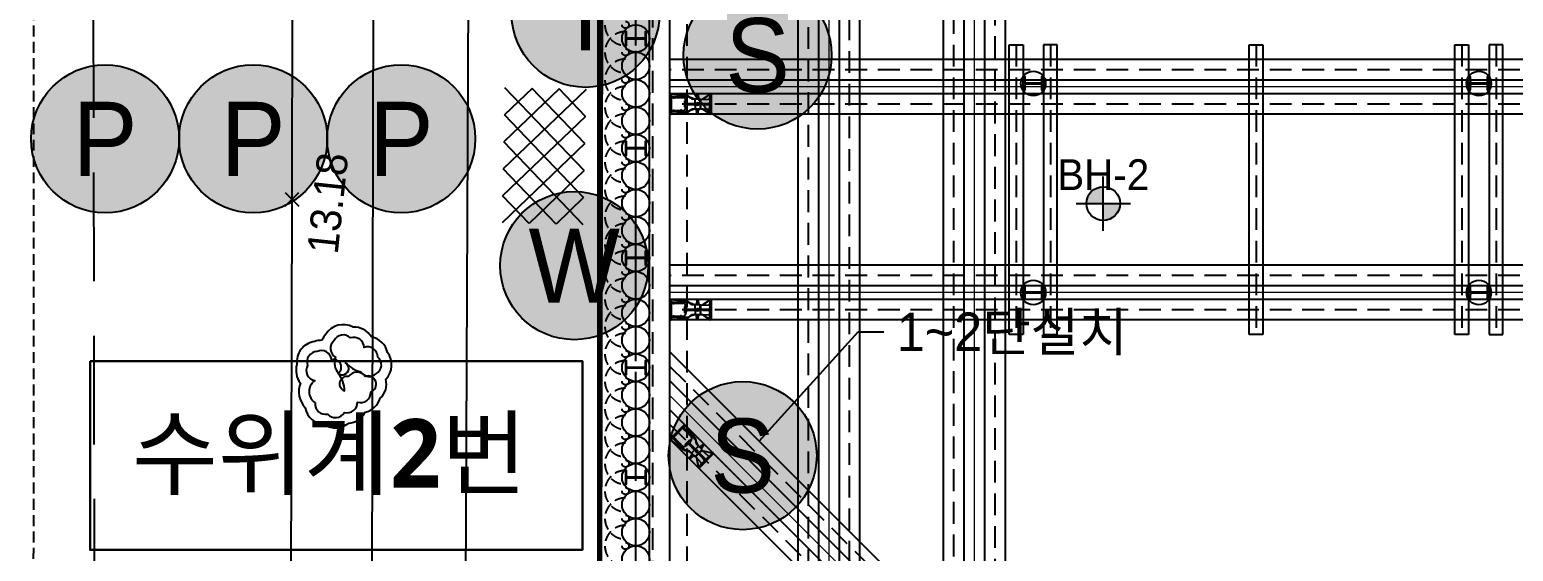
# Model space of a CAD drawing. Header units: millimetres. Extents: x 1073475 to 2890243, y -1340830 to -367733.
# Drawn here: x 2496583 to 2518226, y -418822 to -411214 of the extents above; entities that cross this region are included whole.
import ezdxf
from ezdxf.enums import TextEntityAlignment as Align
from ezdxf.xclip import XClip

# ---------------------------------------------------------------- set-up
doc = ezdxf.new("R2010")
doc.units = ezdxf.units.MM
doc.header["$LTSCALE"] = 50
doc.header["$XCLIPFRAME"] = 2
doc.header["$PDMODE"] = 3
doc.header["$PDSIZE"] = 100
for name, pattern in [('CENTER2', [28.575, 19.05, -3.175, 3.175, -3.175]), ('HIDDEN', [9.525, 6.35, -3.175]), ('HIDDEN2', [4.7625, 3.175, -1.5875]), ('PHANTOM', [63.5, 31.75, -6.35, 6.35, -6.35, 6.35, -6.35])]:
    doc.linetypes.add(name, pattern=pattern)
doc.layers.add('_0', color=7, linetype='Continuous', lineweight=0)
for name, color, linetype in [('C-DIM', 7, 'Continuous'), ('CEN', 1, 'CENTER2'), ('CIP', 1, 'Continuous'), ('H-BEAM', 5, 'Continuous'), ('H-BEAM-상부', 173, 'Continuous'), ('HPILE-300x200', 3, 'Continuous'), ('NO', 2, 'Continuous'), ('POST PILE', 6, 'Continuous'), ('SGR', 8, 'Continuous'), ('ST-CEN', 1, 'HIDDEN'), ('ST-CEN(상부 H-BEAM)', 1, 'HIDDEN'), ('ST-CEN(하부 H-BEAM)', 1, 'HIDDEN'), ('STRUT', 3, 'Continuous'), ('WALE-1', 3, 'Continuous'), ('건축', 233, 'HIDDEN'), ('계측기 변형률계', 150, 'Continuous'), ('계측기 지중경사계', 97, 'Continuous'), ('계측기 지표침하계', 44, 'Continuous'), ('계측기 지하수위계', 70, 'Continuous'), ('단면', 4, 'Continuous'), ('대지경계선', 6, 'PHANTOM'), ('도로', 1, 'Continuous'), ('보도', 7, 'Continuous'), ('보도블럭', 7, 'Continuous'), ('연속지적도', 32, 'Continuous'), ('유압JACK', 2, 'Continuous'), ('자전거전용도로', 7, 'Continuous'), ('조경', 3, 'Continuous'), ('주상도', 7, 'Continuous'), ('지하지장물_열수송관로', 6, 'HIDDEN2'), ('차선', 7, 'HIDDEN2'), ('측량점_높이', 8, 'Continuous'), ('측량점_심볼', 7, 'Continuous'), ('현황', 9, 'Continuous'), ('화단경계', 3, 'Continuous')]:
    doc.layers.add(name, color=color, linetype=linetype)
doc.styles.get("Standard").update_dxf_attribs({"font": ''})
doc.styles.add('굴림체', font='')
doc.styles.add('돋움', font='')
doc.styles.add('로고', font='malgunbd.ttf')
doc.styles.get('Standard').set_extended_font_data('Dotum')
doc.styles.get('굴림체').set_extended_font_data('Dotum')
doc.styles.get('돋움').set_extended_font_data('Dotum')
doc.linetypes.add('WATER_LINE', pattern='A,12.7,-5.08,["WATER",Standard,S=2.54,R=0,X=-2.54,Y=-1.27],-6.35', length=24.13)
doc.dimstyles.new('SAM-200-지시선', dxfattribs={"dimscale": 0.1, "dimtxt": 300, "dimasz": 360, "dimexe": 70, "dimexo": 0, "dimgap": 100, "dimtad": 1, "dimdec": 0, "dimzin": 0, "dimdsep": 46, "dimlunit": 6, "dimtxsty": '돋움', "dimcen": 100, "dimclrd": 1, "dimclre": 1, "dimclrt": 256, "dimadec": 0, "dimazin": 0, "dimtfac": 1, "dimtdec": 0, "dimtix": 1, "dimtmove": 2, "dimatfit": 3, "dimfxl": 70, "dimtolj": 1, "dimtzin": 0, "dimlwd": -1, "dimlwe": -1, "dimarcsym": 0})

# ---------------------------------------------------------------- blocks, each defined once
blk = doc.blocks.new('A$405090834614')
at = {"layer": '도로', "color": 251}
for p, q in [((159062, 159953), (148322, 158834)), ((148322, 158834), (140195, 157992))]:
    blk.add_line(p, q, dxfattribs=at)
at = {"layer": '보도', "color": 251}
blk.add_line((152284, 154699), (138309, 153245), dxfattribs=at)
at = {"layer": '보도블럭', "color": 251}
for p, q in [((148403, 154571), (149483, 155848)), ((148796, 154604), (149876, 155881)), ((149189, 154636), (150269, 155914)), ((150335, 155128), (149483, 155848)), ((150302, 155521), (149876, 155881)), ((149582, 154669), (148304, 155749)), ((148337, 155357), (148697, 155782)), ((148370, 154964), (149090, 155815)), ((149975, 154702), (148697, 155782)), ((150368, 154735), (149090, 155815)), ((149582, 154669), (150302, 155521)), ((149189, 154636), (148337, 155357)), ((149975, 154702), (150335, 155128)), ((148796, 154604), (148370, 154964))]:
    blk.add_line(p, q, dxfattribs=at)
at = {"layer": '연속지적도', "color": 251}
for p, q in [((138278, 153274), (161008, 155684)), ((161008, 155684), (138278, 153274))]:
    blk.add_line(p, q, dxfattribs=at)
at = {"layer": '자전거전용도로', "color": 251}
blk.add_line((140415, 155454), (151998, 156633), dxfattribs=at)
at = {"layer": '조경', "color": 251}
for points in [[(145320, 158319, 0.346815), (145106, 158017, 0.330985), (145166, 157666, 0.257815), (145347, 157442, 0.268393), (145574, 157247, 0.287741), (145858, 157195, 0.374085), (146249, 157211, 0.296108), (146449, 157467, 0.276004), (146563, 157750, 0.397465), (146418, 158133, 0.08978), (146324, 158182, 0.089366), (146296, 158284, 0.417873), (145935, 158507, 0.244957), (145671, 158428, 0.283849)], [(145406, 158181, 0.520567), (145264, 157984, 0.520567), (145313, 157745, 0.520567), (145484, 157572, 0.520567), (145649, 157393, 0.997573), (145867, 157500, 0.520567), (145838, 157741, 0.940956), (145626, 157776, 0.176046), (145869, 157893, 1.063971), (146034, 157804, 0.138397), (145927, 157568, 0.467806), (145925, 157340, 0.520567), (146167, 157346, 0.520567), (146285, 157558, 0.520567), (146402, 157770, 0.520567), (146338, 158004, 0.520567), (146099, 157957, 0.258914), (145869, 157893, 0.824029), (146056, 158012, 0.520567), (146153, 158235, 0.520567), (145939, 158350, 0.520567), (145731, 158224, 0.520567), (145406, 158181)]]:
    blk.add_lwpolyline(points, format="xyb", close=True, dxfattribs=at)
at = {"layer": '지하지장물_열수송관로', "color": 251, "ltscale": 10}
blk.add_lwpolyline([(216367, 190058), (198477, 187793), (198622, 185962), (196548, 185528), (196500, 184227), (192401, 184034), (193108, 166565), (46886, 150822)], dxfattribs=at)
at = {"layer": '차선', "color": 251}
blk.add_line((212341, 169387), (137441, 161475), dxfattribs=at)
at = {"layer": '측량점_심볼', "color": 251}
for p in [(148322, 158834), (148337, 150260)]:
    blk.add_point(p, dxfattribs=at)
at = {"layer": '화단경계', "color": 251}
blk.add_line((151883, 158016), (140273, 156812), dxfattribs=at)
at = {"layer": '측량점_높이', "color": 251, "style": '굴림체'}
for s, p in [('13.18', (148322, 158534)), ('13.58', (148337, 149960))]:
    blk.add_text(s, height=450, dxfattribs=at).set_placement(p, align=Align.TOP_CENTER)
blk = doc.blocks.new('A$412942629171')
at = {"layer": '계측기 지중경사계'}
blk.add_hatch(color=254, dxfattribs=at).paths.add_polyline_path([(-720, -720, 1), (720, -720, 1)])
blk.add_circle((0, -720), 720, dxfattribs=at)
at = {"layer": '계측기 지중경사계', "style": '돋움'}
blk.add_text('I', height=720, dxfattribs=at).set_placement((0, -720), align=Align.MIDDLE_CENTER)
blk = doc.blocks.new('A$417857393706')
at = {"layer": '계측기 지하수위계'}
blk.add_hatch(color=254, dxfattribs=at).paths.add_polyline_path([(-720, -720, 1), (720, -720, 1)])
blk.add_circle((0, -720), 720, dxfattribs=at)
at = {"layer": '계측기 지하수위계', "style": '돋움'}
blk.add_text('W', height=720, dxfattribs=at).set_placement((0, -720), align=Align.MIDDLE_CENTER)
blk = doc.blocks.new('A$41801442406')
at = {"layer": '계측기 지표침하계'}
blk.add_hatch(color=254, dxfattribs=at).paths.add_polyline_path([(-720, -720, 1), (720, -720, 1)])
blk.add_circle((0, -720), 720, dxfattribs=at)
at = {"layer": '계측기 지표침하계', "style": '돋움'}
blk.add_text('P', height=720, dxfattribs=at).set_placement((0, -720), align=Align.MIDDLE_CENTER)
blk = doc.blocks.new('A$418028669546')
at = {"layer": '계측기 변형률계'}
blk.add_hatch(color=254, dxfattribs=at).paths.add_polyline_path([(-720, -720, 1), (720, -720, 1)])
blk.add_circle((0, -720), 720, dxfattribs=at)
at = {"layer": '계측기 변형률계', "style": '돋움'}
blk.add_text('S', height=720, dxfattribs=at).set_placement((0, -720), align=Align.MIDDLE_CENTER)
blk = doc.blocks.new('A$C1D3235D9')
at = {"layer": 'SGR', "linetype": 'HIDDEN2'}
blk.add_circle((0, 0), 50, dxfattribs=at)
blk.add_arc((0, 0), 300, 0, 180, dxfattribs=at)
blk = doc.blocks.new('A$C7A8C1D28')
at = {"layer": '주상도'}
h = blk.add_hatch(color=8, dxfattribs=at)
h.paths.add_polyline_path([(-63725, -32897, 0.414214), (-63971, -33143), (-63725, -33143)])
h.paths.add_polyline_path([(-63725, -33143), (-63725, -33390, 0.414214), (-63478, -33143)])
at = {"layer": '_0', "color": 8}
for p, q in [((-65608, -16716), (-65608, -47766)), ((-67729, -18838), (-67729, -45645)), ((-39072, -31441), (-70045, -31441)), ((-39072, -34441), (-70045, -34441)), ((-70045, -35941), (-56245, -49741))]:
    blk.add_line(p, q, dxfattribs=at)
at = {"layer": 'CEN', "color": 8, "ltscale": 1.5}
blk.add_line((-70545, -43536), (-70545, -20946), dxfattribs=at)
at = {"layer": 'CIP', "color": 8}
for centre in [(-70545, -30736), (-70545, -31136), (-70545, -31536), (-70545, -31936), (-70545, -32336), (-70545, -32736), (-70545, -33136), (-70545, -33536), (-70545, -33936), (-70545, -34336), (-70545, -34736), (-70545, -35136), (-70545, -35536), (-70545, -35936), (-70545, -36336), (-70545, -36736), (-70545, -37136), (-70545, -37536), (-70545, -37936), (-70545, -38336)]:
    blk.add_circle(centre, 200, dxfattribs=at)
at = {"layer": 'H-BEAM', "color": 8}
for p, q in [((-65095, -35055), (-65095, -30827)), ((-65095, -30827), (-64895, -30827)), ((-64895, -30827), (-64895, -35055)), ((-64595, -30827), (-64595, -35055)), ((-64395, -30827), (-64595, -30827)), ((-64395, -35055), (-64395, -30827)), ((-58595, -35055), (-58595, -30827)), ((-58595, -30827), (-58395, -30827)), ((-58395, -30827), (-58395, -35055)), ((-58095, -30827), (-58095, -35055)), ((-57895, -30827), (-58095, -30827)), ((-57895, -35055), (-57895, -30827)), ((-64895, -35055), (-65095, -35055)), ((-64595, -35055), (-64395, -35055)), ((-58395, -35055), (-58595, -35055)), ((-58095, -35055), (-57895, -35055))]:
    blk.add_line(p, q, dxfattribs=at)
at = {"layer": 'H-BEAM-상부', "color": 8}
for p, q in [((-61595, -35055), (-61595, -30827)), ((-61595, -30827), (-61395, -30827)), ((-61395, -30827), (-61395, -35055)), ((-61395, -35055), (-61595, -35055))]:
    blk.add_line(p, q, dxfattribs=at)
at = {"layer": 'HPILE-300x200', "color": 8}
for p, q in [((-70395, -30736), (-70695, -30736)), ((-70395, -32336), (-70695, -32336)), ((-70395, -33936), (-70695, -33936)), ((-70395, -35536), (-70695, -35536)), ((-70395, -37136), (-70695, -37136))]:
    blk.add_line(p, q, dxfattribs=at)
for points in [[(-70695, -30836), (-70681, -30836), (-70681, -30761, -0.414214), (-70661, -30741), (-70429, -30741, -0.414214), (-70409, -30761), (-70409, -30836), (-70395, -30836), (-70395, -30636), (-70409, -30636), (-70409, -30712, -0.414214), (-70429, -30732), (-70661, -30732, -0.414214), (-70681, -30712), (-70681, -30636), (-70695, -30636)], [(-70695, -32436), (-70681, -32436), (-70681, -32361, -0.414214), (-70661, -32341), (-70429, -32341, -0.414214), (-70409, -32361), (-70409, -32436), (-70395, -32436), (-70395, -32236), (-70409, -32236), (-70409, -32312, -0.414214), (-70429, -32332), (-70661, -32332, -0.414214), (-70681, -32312), (-70681, -32236), (-70695, -32236)], [(-70695, -34036), (-70681, -34036), (-70681, -33961, -0.414214), (-70661, -33941), (-70429, -33941, -0.414214), (-70409, -33961), (-70409, -34036), (-70395, -34036), (-70395, -33836), (-70409, -33836), (-70409, -33912, -0.414214), (-70429, -33932), (-70661, -33932, -0.414214), (-70681, -33912), (-70681, -33836), (-70695, -33836)], [(-70695, -35636), (-70681, -35636), (-70681, -35561, -0.414214), (-70661, -35541), (-70429, -35541, -0.414214), (-70409, -35561), (-70409, -35636), (-70395, -35636), (-70395, -35436), (-70409, -35436), (-70409, -35512, -0.414214), (-70429, -35532), (-70661, -35532, -0.414214), (-70681, -35512), (-70681, -35436), (-70695, -35436)], [(-70695, -37236), (-70681, -37236), (-70681, -37161, -0.414214), (-70661, -37141), (-70429, -37141, -0.414214), (-70409, -37161), (-70409, -37236), (-70395, -37236), (-70395, -37036), (-70409, -37036), (-70409, -37112, -0.414214), (-70429, -37132), (-70661, -37132, -0.414214), (-70681, -37112), (-70681, -37036), (-70695, -37036)]]:
    blk.add_lwpolyline(points, format="xyb", close=True, dxfattribs=at)
at = {"layer": 'POST PILE', "color": 8}
for p, q in [((-64595, -31391), (-64895, -31391)), ((-58095, -31391), (-58395, -31391)), ((-64595, -34441), (-64895, -34441)), ((-58095, -34441), (-58395, -34441))]:
    blk.add_line(p, q, dxfattribs=at)
for points in [[(-64895, -31291), (-64870, -31291), (-64870, -31362, 0.414214), (-64850, -31382), (-64640, -31382, 0.414214), (-64620, -31362), (-64620, -31291), (-64595, -31291), (-64595, -31491), (-64620, -31491), (-64620, -31421, 0.414214), (-64640, -31401), (-64850, -31401, 0.414214), (-64870, -31421), (-64870, -31491), (-64895, -31491)], [(-58395, -31291), (-58370, -31291), (-58370, -31362, 0.414214), (-58350, -31382), (-58140, -31382, 0.414214), (-58120, -31362), (-58120, -31291), (-58095, -31291), (-58095, -31491), (-58120, -31491), (-58120, -31421, 0.414214), (-58140, -31401), (-58350, -31401, 0.414214), (-58370, -31421), (-58370, -31491), (-58395, -31491)], [(-64895, -34341), (-64870, -34341), (-64870, -34412, 0.414214), (-64850, -34432), (-64640, -34432, 0.414214), (-64620, -34412), (-64620, -34341), (-64595, -34341), (-64595, -34541), (-64620, -34541), (-64620, -34471, 0.414214), (-64640, -34451), (-64850, -34451, 0.414214), (-64870, -34471), (-64870, -34541), (-64895, -34541)], [(-58395, -34341), (-58370, -34341), (-58370, -34412, 0.414214), (-58350, -34432), (-58140, -34432, 0.414214), (-58120, -34412), (-58120, -34341), (-58095, -34341), (-58095, -34541), (-58120, -34541), (-58120, -34471, 0.414214), (-58140, -34451), (-58350, -34451, 0.414214), (-58370, -34471), (-58370, -34541), (-58395, -34541)]]:
    blk.add_lwpolyline(points, format="xyb", close=True, dxfattribs=at)
for centre in [(-64745, -31391), (-58245, -31391), (-64745, -34441), (-58245, -34441)]:
    blk.add_circle(centre, 180, dxfattribs=at)
at = {"layer": 'ST-CEN', "color": 8}
for p, q in [((-65308, -16416), (-65308, -48066)), ((-65908, -17016), (-65908, -47466)), ((-67429, -18538), (-67429, -45945)), ((-68029, -19138), (-68029, -45345)), ((-39072, -31191), (-70045, -31191)), ((-39072, -31691), (-70045, -31691)), ((-39072, -34191), (-70045, -34191)), ((-39072, -34691), (-70045, -34691)), ((-70045, -35517), (-55821, -49741)), ((-70045, -36366), (-56669, -49741))]:
    blk.add_line(p, q, dxfattribs=at)
at = {"layer": 'ST-CEN(상부 H-BEAM)', "color": 8}
blk.add_line((-61495, -30827), (-61495, -35055), dxfattribs=at)
at = {"layer": 'ST-CEN(하부 H-BEAM)', "color": 8}
for p, q in [((-64995, -30827), (-64995, -35055)), ((-64495, -30827), (-64495, -35055)), ((-58495, -30827), (-58495, -35055)), ((-57995, -30827), (-57995, -35055))]:
    blk.add_line(p, q, dxfattribs=at)
at = {"layer": 'STRUT', "color": 8}
for p, q in [((-65158, -16266), (-65158, -48216)), ((-65458, -16566), (-65458, -47916)), ((-65758, -16866), (-65758, -47616)), ((-66058, -17166), (-66058, -47316)), ((-67279, -18388), (-67279, -46095)), ((-67579, -18688), (-67579, -45795)), ((-67879, -18988), (-67879, -45495)), ((-68179, -19288), (-68179, -45195)), ((-39072, -31041), (-70045, -31041)), ((-39072, -31341), (-70045, -31341)), ((-39072, -31541), (-70045, -31541)), ((-39072, -31841), (-70045, -31841)), ((-39072, -34041), (-70045, -34041)), ((-39072, -34341), (-70045, -34341)), ((-39072, -34541), (-70045, -34541)), ((-39072, -34841), (-70045, -34841)), ((-70045, -35305), (-55609, -49741)), ((-70045, -35729), (-56033, -49741)), ((-70045, -36153), (-56457, -49741)), ((-70045, -36578), (-56882, -49741))]:
    blk.add_line(p, q, dxfattribs=at)
at = {"layer": 'WALE-1', "color": 8}
for p, q in [((-70345, -43453), (-70345, -21029)), ((-70045, -43329), (-70045, -21153))]:
    blk.add_line(p, q, dxfattribs=at)
at = {"layer": '건축', "color": 8}
for p, q in [((-70295, -43433), (-70295, -21050)), ((-69795, -43226), (-69795, -21257))]:
    blk.add_line(p, q, dxfattribs=at)
blk.add_lwpolyline([(-38995, -50731), (-64002, -50731), (-71073, -43660), (-71073, -20799), (-65416, -15142), (-38995, -15142)], close=True, dxfattribs=at)
at = {"layer": '대지경계선', "color": 8}
for p, q in [((-71073, -43660), (-71073, -20799)), ((-70545, -43536), (-70545, -20946))]:
    blk.add_line(p, q, dxfattribs=at)
at = {"layer": '유압JACK', "color": 8}
for p, q in [((-70032, -31541), (-70045, -31541)), ((-70045, -31541), (-70045, -31841)), ((-70032, -31541), (-69811, -31567)), ((-70027, -31546), (-70027, -31566)), ((-70024, -31597), (-69846, -31597)), ((-70012, -31581), (-69801, -31581)), ((-69997, -31597), (-69997, -31601)), ((-69982, -31597), (-69982, -31601)), ((-69892, -31597), (-69892, -31601)), ((-69877, -31597), (-69877, -31601)), ((-69682, -31619), (-69750, -31596)), ((-69734, -31611), (-69746, -31599)), ((-69652, -31559), (-69656, -31605)), ((-69632, -31559), (-69628, -31605)), ((-69463, -31550), (-69574, -31623)), ((-69463, -31546), (-69463, -31603)), ((-69463, -31546), (-69463, -31691)), ((-69463, -31546), (-69463, -31667)), ((-69445, -31541), (-69458, -31541)), ((-69445, -31541), (-69445, -31841)), ((-69445, -31841), (-69445, -31541)), ((-70032, -31841), (-69811, -31815)), ((-70027, -31600), (-70027, -31782)), ((-70024, -31785), (-69846, -31785)), ((-70012, -31801), (-69801, -31801)), ((-69997, -31601), (-69982, -31601)), ((-69997, -31785), (-69997, -31781)), ((-69997, -31781), (-69982, -31781)), ((-69982, -31785), (-69982, -31781)), ((-69877, -31601), (-69892, -31601)), ((-69877, -31781), (-69892, -31781)), ((-69892, -31785), (-69892, -31781)), ((-69877, -31785), (-69877, -31781)), ((-69827, -31644), (-69832, -31644)), ((-69832, -31644), (-69832, -31738)), ((-69827, -31738), (-69832, -31738)), ((-69827, -31644), (-69827, -31736)), ((-69824, -31646), (-69827, -31646)), ((-69827, -31736), (-69827, -31738)), ((-69824, -31736), (-69827, -31736)), ((-69819, -31634), (-69824, -31634)), ((-69824, -31634), (-69824, -31749)), ((-69819, -31644), (-69824, -31644)), ((-69819, -31644), (-69824, -31644)), ((-69824, -31644), (-69824, -31736)), ((-69824, -31736), (-69824, -31738)), ((-69819, -31738), (-69824, -31738)), ((-69819, -31738), (-69824, -31738)), ((-69819, -31739), (-69824, -31739)), ((-69819, -31749), (-69824, -31749)), ((-69819, -31634), (-69819, -31749)), ((-69811, -31639), (-69819, -31639)), ((-69819, -31639), (-69819, -31738)), ((-69810, -31642), (-69819, -31642)), ((-69819, -31738), (-69819, -31744)), ((-69810, -31741), (-69819, -31741)), ((-69811, -31744), (-69819, -31744)), ((-69798, -31682), (-69685, -31682)), ((-69798, -31700), (-69685, -31700)), ((-69786, -31682), (-69786, -31700)), ((-69682, -31764), (-69750, -31787)), ((-69734, -31772), (-69746, -31784)), ((-69677, -31619), (-69718, -31619)), ((-69677, -31764), (-69718, -31764)), ((-69704, -31682), (-69704, -31700)), ((-69677, -31675), (-69677, -31619)), ((-69677, -31691), (-69677, -31623)), ((-69677, -31675), (-69677, -31764)), ((-69677, -31691), (-69677, -31760)), ((-69672, -31619), (-69673, -31619)), ((-69613, -31619), (-69673, -31619)), ((-69671, -31619), (-69673, -31619)), ((-69613, -31764), (-69673, -31764)), ((-69672, -31764), (-69673, -31764)), ((-69671, -31764), (-69673, -31764)), ((-69652, -31824), (-69656, -31778)), ((-69632, -31824), (-69628, -31778)), ((-69611, -31619), (-69613, -31619)), ((-69611, -31764), (-69613, -31764)), ((-69607, -31691), (-69607, -31623)), ((-69601, -31636), (-69607, -31636)), ((-69607, -31636), (-69607, -31747)), ((-69601, -31639), (-69607, -31639)), ((-69607, -31691), (-69607, -31760)), ((-69601, -31744), (-69607, -31744)), ((-69601, -31747), (-69607, -31747)), ((-69601, -31691), (-69601, -31630)), ((-69601, -31636), (-69601, -31747)), ((-69601, -31691), (-69601, -31753)), ((-69595, -31624), (-69477, -31618)), ((-69595, -31759), (-69477, -31765)), ((-69463, -31832), (-69574, -31760)), ((-69566, -31684), (-69478, -31682)), ((-69566, -31699), (-69478, -31701)), ((-69463, -31836), (-69463, -31681)), ((-69463, -31836), (-69463, -31716)), ((-69463, -31836), (-69463, -31780)), ((-70032, -31841), (-70045, -31841)), ((-70027, -31836), (-70027, -31816)), ((-69445, -31841), (-69458, -31841)), ((-70032, -34541), (-70045, -34541)), ((-70045, -34541), (-70045, -34841)), ((-70032, -34541), (-69811, -34567)), ((-70027, -34546), (-70027, -34566)), ((-70027, -34600), (-70027, -34782)), ((-70024, -34597), (-69846, -34597)), ((-70012, -34581), (-69801, -34581)), ((-69997, -34597), (-69997, -34601)), ((-69997, -34601), (-69982, -34601)), ((-69982, -34597), (-69982, -34601)), ((-69892, -34597), (-69892, -34601)), ((-69877, -34601), (-69892, -34601)), ((-69877, -34597), (-69877, -34601)), ((-69682, -34619), (-69750, -34596)), ((-69734, -34611), (-69746, -34599)), ((-69677, -34619), (-69718, -34619)), ((-69677, -34675), (-69677, -34619)), ((-69677, -34691), (-69677, -34623)), ((-69672, -34619), (-69673, -34619)), ((-69613, -34619), (-69673, -34619)), ((-69671, -34619), (-69673, -34619)), ((-69652, -34559), (-69656, -34605)), ((-69632, -34559), (-69628, -34605)), ((-69611, -34619), (-69613, -34619)), ((-69607, -34691), (-69607, -34623)), ((-69595, -34624), (-69477, -34618)), ((-69463, -34550), (-69574, -34623)), ((-69463, -34546), (-69463, -34603)), ((-69463, -34546), (-69463, -34691)), ((-69463, -34546), (-69463, -34667)), ((-69445, -34541), (-69458, -34541)), ((-69445, -34541), (-69445, -34841)), ((-69445, -34841), (-69445, -34541)), ((-70032, -34841), (-70045, -34841)), ((-70032, -34841), (-69811, -34815)), ((-70027, -34836), (-70027, -34816)), ((-70024, -34785), (-69846, -34785)), ((-70012, -34801), (-69801, -34801)), ((-69997, -34785), (-69997, -34781)), ((-69997, -34781), (-69982, -34781)), ((-69982, -34785), (-69982, -34781)), ((-69877, -34781), (-69892, -34781)), ((-69892, -34785), (-69892, -34781)), ((-69877, -34785), (-69877, -34781)), ((-69827, -34644), (-69832, -34644)), ((-69832, -34644), (-69832, -34738)), ((-69827, -34738), (-69832, -34738)), ((-69827, -34644), (-69827, -34736)), ((-69824, -34646), (-69827, -34646)), ((-69827, -34736), (-69827, -34738)), ((-69824, -34736), (-69827, -34736)), ((-69819, -34634), (-69824, -34634)), ((-69824, -34634), (-69824, -34749)), ((-69819, -34644), (-69824, -34644)), ((-69819, -34644), (-69824, -34644)), ((-69824, -34644), (-69824, -34736)), ((-69824, -34736), (-69824, -34738)), ((-69819, -34738), (-69824, -34738)), ((-69819, -34738), (-69824, -34738)), ((-69819, -34739), (-69824, -34739)), ((-69819, -34749), (-69824, -34749)), ((-69819, -34634), (-69819, -34749)), ((-69811, -34639), (-69819, -34639)), ((-69819, -34639), (-69819, -34738)), ((-69810, -34642), (-69819, -34642)), ((-69819, -34738), (-69819, -34744)), ((-69810, -34741), (-69819, -34741)), ((-69811, -34744), (-69819, -34744)), ((-69798, -34682), (-69685, -34682)), ((-69798, -34700), (-69685, -34700)), ((-69786, -34682), (-69786, -34700)), ((-69682, -34764), (-69750, -34787)), ((-69734, -34772), (-69746, -34784)), ((-69677, -34764), (-69718, -34764)), ((-69704, -34682), (-69704, -34700)), ((-69677, -34675), (-69677, -34764)), ((-69677, -34691), (-69677, -34760)), ((-69613, -34764), (-69673, -34764)), ((-69672, -34764), (-69673, -34764)), ((-69671, -34764), (-69673, -34764)), ((-69652, -34824), (-69656, -34778)), ((-69632, -34824), (-69628, -34778)), ((-69611, -34764), (-69613, -34764)), ((-69601, -34636), (-69607, -34636)), ((-69607, -34636), (-69607, -34747)), ((-69601, -34639), (-69607, -34639)), ((-69607, -34691), (-69607, -34760)), ((-69601, -34744), (-69607, -34744)), ((-69601, -34747), (-69607, -34747)), ((-69601, -34691), (-69601, -34630)), ((-69601, -34636), (-69601, -34747)), ((-69601, -34691), (-69601, -34753)), ((-69595, -34759), (-69477, -34765)), ((-69463, -34832), (-69574, -34760)), ((-69566, -34684), (-69478, -34682)), ((-69566, -34699), (-69478, -34701)), ((-69463, -34836), (-69463, -34681)), ((-69463, -34836), (-69463, -34716)), ((-69463, -34836), (-69463, -34780)), ((-69445, -34841), (-69458, -34841)), ((-70045, -36578), (-69833, -36366)), ((-70029, -36587), (-70015, -36573)), ((-69994, -36573), (-69844, -36722)), ((-69991, -36549), (-69862, -36420)), ((-69991, -36553), (-69865, -36679)), ((-69972, -36572), (-69969, -36569)), ((-69969, -36569), (-69958, -36580)), ((-69858, -36420), (-69732, -36546)), ((-69839, -36439), (-69841, -36442)), ((-69841, -36442), (-69831, -36453)), ((-69824, -36382), (-69838, -36396)), ((-69838, -36417), (-69689, -36566)), ((-69824, -36375), (-69833, -36366)), ((-69828, -36450), (-69831, -36453)), ((-69824, -36375), (-69686, -36550)), ((-69764, -36513), (-69767, -36516)), ((-69757, -36527), (-69767, -36516)), ((-69754, -36524), (-69757, -36527)), ((-70036, -36587), (-70045, -36578)), ((-70036, -36587), (-69861, -36725)), ((-69961, -36583), (-69958, -36580)), ((-69897, -36646), (-69895, -36643)), ((-69884, -36654), (-69895, -36643)), ((-69887, -36657), (-69884, -36654)), ((-69824, -36669), (-69742, -36587)), ((-69820, -36672), (-69824, -36669)), ((-69822, -36656), (-69755, -36589)), ((-69818, -36659), (-69822, -36656)), ((-69820, -36672), (-69739, -36591)), ((-69818, -36659), (-69753, -36594)), ((-69815, -36660), (-69817, -36658)), ((-69816, -36661), (-69751, -36596)), ((-69816, -36669), (-69746, -36598)), ((-69813, -36665), (-69816, -36661)), ((-69813, -36665), (-69816, -36662)), ((-69811, -36674), (-69816, -36669)), ((-69808, -36673), (-69814, -36666)), ((-69734, -36780), (-69798, -36748)), ((-69776, -36748), (-69793, -36748)), ((-69771, -36653), (-69691, -36733)), ((-69763, -36661), (-69750, -36648)), ((-69730, -36783), (-69759, -36754)), ((-69758, -36640), (-69678, -36720)), ((-69752, -36593), (-69755, -36589)), ((-69753, -36594), (-69752, -36593)), ((-69751, -36596), (-69753, -36594)), ((-69751, -36596), (-69750, -36595)), ((-69746, -36598), (-69750, -36595)), ((-69746, -36598), (-69750, -36595)), ((-69746, -36598), (-69749, -36594)), ((-69746, -36598), (-69742, -36594)), ((-69738, -36603), (-69744, -36597)), ((-69739, -36591), (-69742, -36587)), ((-69736, -36600), (-69742, -36594)), ((-69691, -36744), (-69730, -36783)), ((-69679, -36732), (-69727, -36780)), ((-69727, -36787), (-69727, -36786)), ((-69685, -36828), (-69727, -36786)), ((-69726, -36788), (-69727, -36786)), ((-69704, -36719), (-69691, -36707)), ((-69691, -36744), (-69628, -36681)), ((-69679, -36732), (-69630, -36683)), ((-69629, -36781), (-69678, -36830)), ((-69669, -36821), (-69590, -36742)), ((-69625, -36786), (-69668, -36829)), ((-69664, -36825), (-69586, -36746)), ((-69631, -36677), (-69662, -36613)), ((-69662, -36635), (-69662, -36617)), ((-69628, -36681), (-69656, -36652)), ((-69629, -36781), (-69581, -36733)), ((-69582, -36726), (-69625, -36683)), ((-69624, -36684), (-69625, -36683)), ((-69623, -36685), (-69625, -36683)), ((-69625, -36786), (-69582, -36742)), ((-69621, -37002), (-69409, -36790)), ((-69409, -36790), (-69621, -37002)), ((-69567, -36656), (-69603, -36686)), ((-69588, -36749), (-69592, -36744)), ((-69586, -36746), (-69590, -36742)), ((-69553, -36670), (-69583, -36705)), ((-69581, -36727), (-69582, -36726)), ((-69574, -36742), (-69486, -36821)), ((-69428, -36783), (-69558, -36756)), ((-69425, -36781), (-69535, -36891)), ((-69425, -36781), (-69510, -36866)), ((-69425, -36781), (-69465, -36821)), ((-69409, -36790), (-69418, -36781)), ((-69755, -36843), (-69725, -36808)), ((-69741, -36857), (-69705, -36827)), ((-69683, -36830), (-69685, -36828)), ((-69664, -36825), (-69669, -36821)), ((-69669, -36837), (-69590, -36925)), ((-69662, -36823), (-69666, -36818)), ((-69627, -36983), (-69654, -36853)), ((-69630, -36986), (-69528, -36883)), ((-69630, -36986), (-69545, -36901)), ((-69630, -36986), (-69590, -36946)), ((-69621, -37002), (-69630, -36993)), ((-69606, -36816), (-69545, -36880)), ((-69595, -36805), (-69531, -36866))]:
    blk.add_line(p, q, dxfattribs=at)
for centre, radius, start, end in [((-70032, -31546), 5, 0, 90), ((-70012, -31566), 15, 180, 270), ((-70024, -31600), 3, 90, 180), ((-69846, -31622), 25, 29.7623, 90), ((-69824, -31676), 110, 45, 82.9969), ((-69809, -31691), 110, 45.3602, 90), ((-69642, -31559), 10, 0, 180), ((-69458, -31546), 5, 90, 180), ((-70024, -31782), 3, 180, 270), ((-70012, -31816), 15, 90, 180), ((-69846, -31760), 25, 270, 330.2377), ((-69966, -31691), 164, 0, 29.7623), ((-69966, -31691), 164, 330.2377, 0), ((-69824, -31706), 110, 277.0031, 315), ((-69809, -31691), 110, 270, 314.6398), ((-69798, -31677), 5, 184.7518, 270), ((-69798, -31705), 5, 90, 175.2482), ((-69718, -31599), 20, 225.3602, 270), ((-69718, -31784), 20, 90, 134.6398), ((-69685, -31675), 7.5, 270, 0), ((-69685, -31708), 7.5, 0, 90), ((-69673, -31623), 4, 90, 180), ((-69673, -31760), 4, 180, 270), ((-69671, -31604), 15, 270, 355.2364), ((-69671, -31779), 15, 4.7636, 90), ((-69642, -31691), 15, 0, 180), ((-69642, -31691), 15, 180, 0), ((-69642, -31691), 10, 0, 180), ((-69642, -31691), 10, 180, 0), ((-69613, -31604), 15, 184.7636, 270), ((-69613, -31779), 15, 90, 175.2364), ((-69611, -31623), 4, 0, 90), ((-69611, -31760), 4, 270, 0), ((-69595, -31630), 6, 93, 180), ((-69595, -31753), 6, 180, 267), ((-69566, -31674), 10, 180, 271.2674), ((-69566, -31709), 10, 88.7326, 180), ((-69478, -31667), 15, 271.2674, 0), ((-69478, -31716), 15, 0, 88.7326), ((-69478, -31603), 15, 273, 0), ((-69478, -31780), 15, 0, 87), ((-70032, -31836), 5, 270, 0), ((-69642, -31824), 10, 180, 0), ((-69458, -31836), 5, 180, 270), ((-70032, -34546), 5, 0, 90), ((-70012, -34566), 15, 180, 270), ((-70024, -34600), 3, 90, 180), ((-69846, -34622), 25, 29.7623, 90), ((-69966, -34691), 164, 0, 29.7623), ((-69824, -34676), 110, 45, 82.9969), ((-69809, -34691), 110, 45.3602, 90), ((-69718, -34599), 20, 225.3602, 270), ((-69673, -34623), 4, 90, 180), ((-69671, -34604), 15, 270, 355.2364), ((-69642, -34559), 10, 0, 180), ((-69613, -34604), 15, 184.7636, 270), ((-69611, -34623), 4, 0, 90), ((-69595, -34630), 6, 93, 180), ((-69478, -34603), 15, 273, 0), ((-69458, -34546), 5, 90, 180), ((-70032, -34836), 5, 270, 0), ((-70024, -34782), 3, 180, 270), ((-70012, -34816), 15, 90, 180), ((-69846, -34760), 25, 270, 330.2377), ((-69966, -34691), 164, 330.2377, 0), ((-69824, -34706), 110, 277.0031, 315), ((-69809, -34691), 110, 270, 314.6398), ((-69798, -34677), 5, 184.7518, 270), ((-69798, -34705), 5, 90, 175.2482), ((-69718, -34784), 20, 90, 134.6398), ((-69685, -34675), 7.5, 270, 0), ((-69685, -34708), 7.5, 0, 90), ((-69673, -34760), 4, 180, 270), ((-69671, -34779), 15, 4.7636, 90), ((-69642, -34691), 15, 0, 180), ((-69642, -34691), 15, 180, 0), ((-69642, -34691), 10, 0, 180), ((-69642, -34691), 10, 180, 0), ((-69642, -34824), 10, 180, 0), ((-69613, -34779), 15, 90, 175.2364), ((-69611, -34760), 4, 270, 0), ((-69595, -34753), 6, 180, 267), ((-69566, -34674), 10, 180, 271.2674), ((-69566, -34709), 10, 88.7326, 180), ((-69478, -34667), 15, 271.2674, 0), ((-69478, -34716), 15, 0, 88.7326), ((-69478, -34780), 15, 0, 87), ((-69458, -34836), 5, 180, 270), ((-70004, -36583), 15, 45, 135), ((-69989, -36551), 3, 135, 225), ((-69860, -36422), 3, 45, 135), ((-69827, -36407), 15, 135, 225), ((-69827, -36378), 5, 315, 45), ((-69883, -36527), 164, 315, 344.7623), ((-69749, -36564), 25, 344.7623, 45), ((-69772, -36639), 110, 0.3602, 45), ((-69772, -36617), 110, 0, 37.9969), ((-70032, -36583), 5, 225, 315), ((-69847, -36661), 25, 225, 285.2377), ((-69793, -36638), 110, 232.0031, 270), ((-69772, -36639), 110, 225, 269.6398), ((-69883, -36527), 164, 285.2377, 315), ((-69774, -36656), 5, 45, 130.2482), ((-69773, -36769), 20, 45, 89.6398), ((-69754, -36637), 5, 139.7518, 225), ((-69724, -36783), 4, 135, 225), ((-69736, -36798), 15, 319.7636, 45), ((-69696, -36738), 7.5, 315, 45), ((-69672, -36715), 7.5, 225, 315), ((-69654, -36757), 15, 135, 315), ((-69654, -36757), 15, 315, 135), ((-69654, -36757), 10, 135, 315), ((-69642, -36638), 20, 180.3602, 225), ((-69654, -36757), 10, 315, 135), ((-69628, -36686), 4, 45, 135), ((-69613, -36674), 15, 225, 310.2364), ((-69588, -36798), 10, 135, 226.2674), ((-69572, -36715), 15, 139.7636, 225), ((-69578, -36747), 6, 48, 135), ((-69584, -36730), 4, 315, 45), ((-69560, -36663), 10, 315, 135), ((-69421, -36784), 5, 45, 135), ((-69748, -36850), 10, 135, 315), ((-69696, -36839), 15, 45, 130.2364), ((-69681, -36827), 4, 225, 315), ((-69664, -36833), 6, 135, 222), ((-69627, -36989), 5, 135, 225), ((-69613, -36823), 10, 43.7326, 135), ((-69601, -36935), 15, 315, 42), ((-69556, -36890), 15, 315, 43.7326), ((-69521, -36855), 15, 226.2674, 315), ((-69476, -36810), 15, 228, 315)]:
    blk.add_arc(centre, radius, start, end, dxfattribs=at)
at = {"layer": '주상도', "color": 8}
for p, q in [((-63725, -33540), (-63725, -32747)), ((-64121, -33143), (-63328, -33143))]:
    blk.add_line(p, q, dxfattribs=at)
blk.add_circle((-63725, -33143), 246, dxfattribs=at)
at = {"layer": 'SGR', "color": 8, "linetype": 'HIDDEN2', "rotation": 89.99999999650223}
for p in [(-70695, -30536), (-70695, -30936), (-70695, -31336), (-70695, -31736), (-70695, -32136), (-70695, -32536), (-70695, -32936), (-70695, -33336), (-70695, -33736), (-70695, -34136), (-70695, -34536), (-70695, -34936), (-70695, -35336), (-70695, -35736), (-70695, -36136), (-70695, -36536), (-70695, -36936), (-70695, -37336), (-70695, -37736), (-70695, -38136)]:
    blk.add_blockref('A$C1D3235D9', p, dxfattribs=at)
at = {"layer": '주상도', "color": 8, "style": '돋움'}
blk.add_text('BH-2', height=450, dxfattribs=at).set_placement((-63725, -32722), align=Align.MIDDLE_CENTER)

msp = doc.modelspace()

# ---------------------------------------------------------------- linework, layer by layer
at = {"layer": '단면', "color": 5, "linetype": 'WATER_LINE', "lineweight": 30, "ltscale": 0.2}
msp.add_lwpolyline([(2497463.8, -416046.3), (2504645.2, -416046.3), (2504645.2, -418800.4), (2497463.8, -418800.4)], close=True, dxfattribs=at)

# ---------------------------------------------------------------- block references
ref = msp.add_blockref('A$405090834614', (2642714.3, -577934.3), dxfattribs=dict(rotation=83.9464212542183))
XClip(ref).set_block_clipping_path([(104661.0409256864, 187029.200860789), (115795.371209384, 82037.659728932), (199028.6359362481, 90864.5294945205), (187894.3056525505, 195856.0706263776)])
at = {"layer": '계측기 지표침하계', "xscale": 1.5, "yscale": 1.5, "zscale": 1.5}
for p in [(2497683.3, -411725.9), (2499843.3, -411725.9), (2502003.3, -411725.9)]:
    msp.add_blockref('A$41801442406', p, dxfattribs=at)

# ---------------------------------------------------------------- texts
at = {"layer": '현황', "color": 5, "style": '로고'}
msp.add_text('수위계2번', height=1000, dxfattribs=at).set_placement((2500956.9, -417381.5), align=Align.MIDDLE)

# ---------------------------------------------------------------- next in the draw order: wipeouts: each hides what was drawn before it
at = {"ltscale": 1.5}
msp.add_wipeout([(2510728.7, -396248.3), (2537446.3, -396248.3), (2537446.3, -430848.3), (2512128.7, -430848.3), (2505423.6, -424143.3), (2505423.6, -401553.3)], dxfattribs=at)

# ---------------------------------------------------------------- next in the draw order: linework, layer by layer
at = {"layer": '대지경계선', "const_width": 60}
msp.add_lwpolyline([(2536973.6, -431338.3), (2511966.9, -431338.3), (2504895.8, -424267.2), (2504895.8, -401406.1), (2510552.6, -395749.3), (2536973.6, -395749.3)], dxfattribs=at)

# ---------------------------------------------------------------- next in the draw order: block references
at = {"layer": 'NO', "ltscale": 0.2}
msp.add_blockref('A$C7A8C1D28', (2575968.8, -380607), dxfattribs=at)
at = {"layer": '계측기 변형률계', "xscale": 1.5, "yscale": 1.5, "zscale": 1.5}
for p in [(2507202.1, -410504.9), (2506984, -416346.3)]:
    msp.add_blockref('A$418028669546', p, dxfattribs=at)
at = {"layer": '계측기 지중경사계', "xscale": 1.5, "yscale": 1.5, "zscale": 1.5}
msp.add_blockref('A$412942629171', (2504692.4, -409894.9), dxfattribs=at)
at = {"layer": '계측기 지하수위계', "xscale": 1.5, "yscale": 1.5, "zscale": 1.5}
msp.add_blockref('A$417857393706', (2504527, -413575.6), dxfattribs=at)

# ---------------------------------------------------------------- next in the draw order: texts
at = {"layer": 'C-DIM', "color": 7, "style": '돋움'}
msp.add_text('1~2단설치', height=562.5, dxfattribs=at).set_placement((2509230.6, -415620.6), align=Align.MIDDLE_LEFT)

# ---------------------------------------------------------------- next in the draw order: leaders
at = {"layer": 'C-DIM'}
msp.add_leader([(2507223.1, -417217), (2508668.1, -415620.6), (2509043.1, -415620.6)], dimstyle='SAM-200-지시선', override={"dimscale": 1.5}, dxfattribs=at)

doc.saveas('drawing.dxf')
